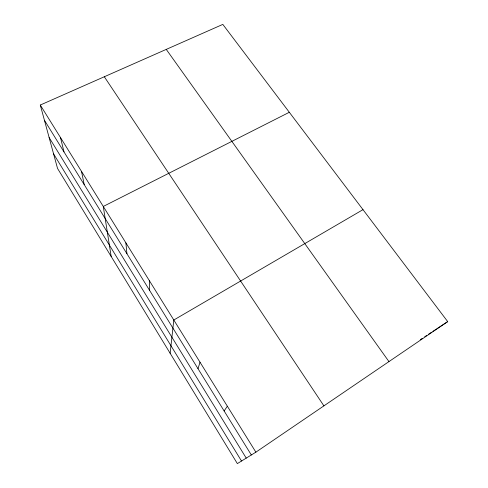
<?xml version="1.0" encoding="UTF-8"?>
<svg xmlns="http://www.w3.org/2000/svg" width="488" height="488" viewBox="0 0 488 488"><rect width="100%" height="100%" fill="white"/><g stroke="black" fill="none" stroke-linecap="round" stroke-linejoin="round"><path stroke-width="0.73" d="M170.135 353.269L173.807 320.012L362.993 209.651M198.006 368.702L200.019 362.218M224.12 410.951L227.353 406.223M255.883 452.162L447.709 321.61L222.821 24.4L40.29 105.036L57.535 168.433L237.351 463.6L255.883 452.162L40.29 105.036M420.357 339.618L422.212 338.397M424.719 336.744L426.603 335.506M428.488 334.262L431.63 332.194M432.893 331.364L436.034 329.296M436.65 328.894L447.709 321.61M289.317 112.283L103.279 206.454L111.172 256.474M166.256 49.392L388.954 361.596M104.31 76.75L323.91 405.87M44.432 120.261L251.332 454.969M49.142 137.567L246.239 458.116M53.576 153.885L241.505 461.032M60.524 137.616L63.977 151.884M81.508 171.398L84.217 184.623M125.886 242.859L126.929 253.723M149.383 280.679L149.493 290.22"/></g></svg>
